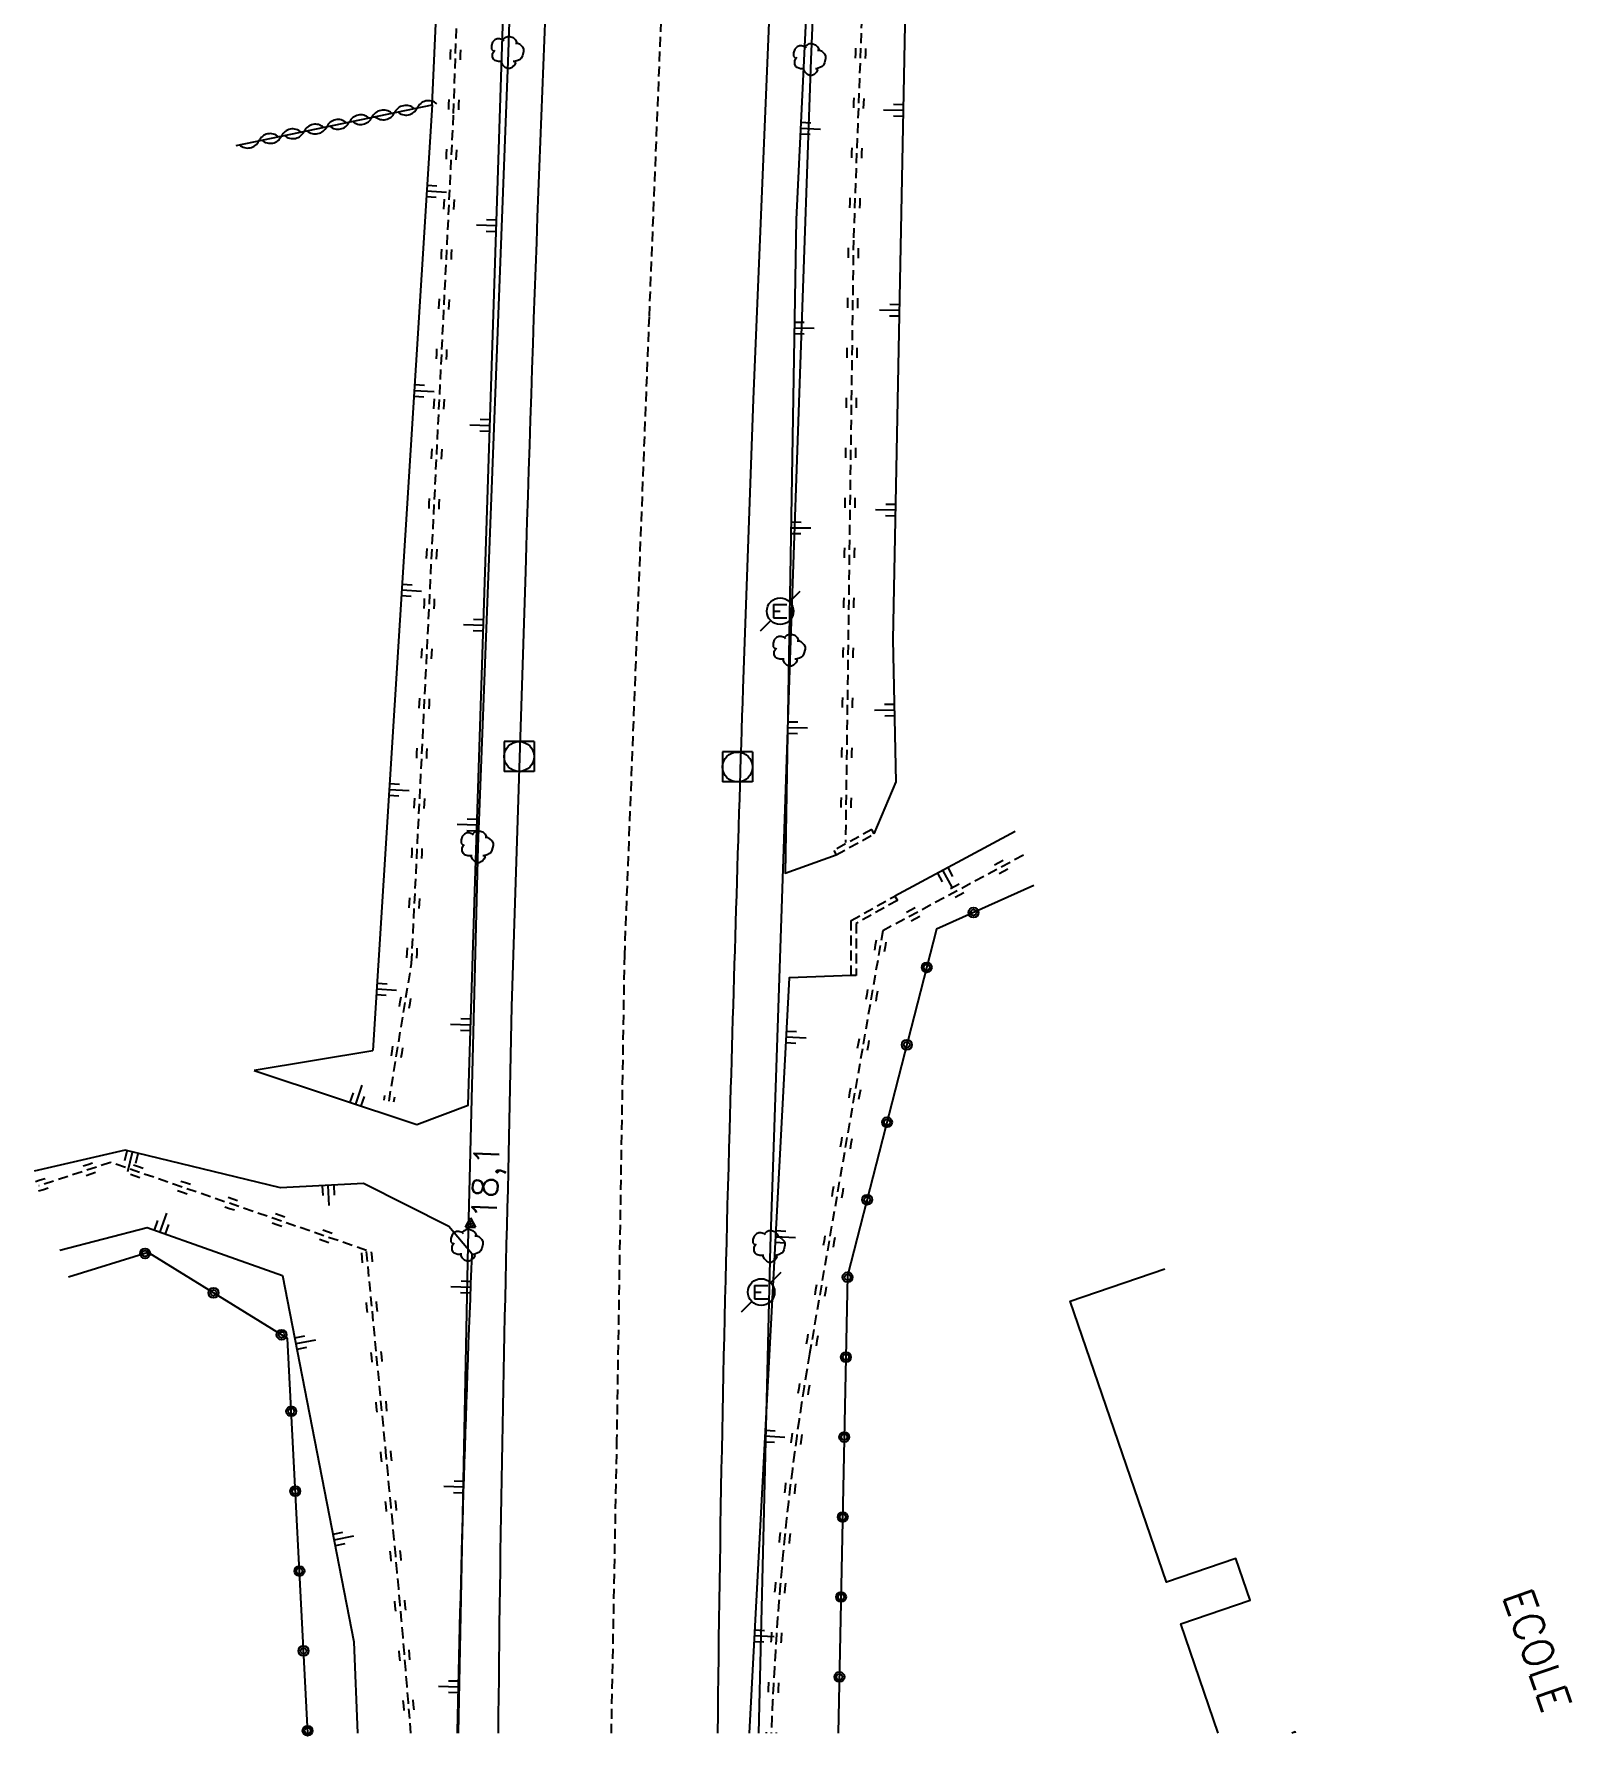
# Model space of a CAD drawing. Header units: millimetres. Extents: x 111000 to 112001, y 155000 to 156000.
# Drawn here: x 111459.9 to 111536.7, y 154999.9 to 155085 of the extents above; entities that cross this region are included whole.
import ezdxf
from ezdxf.enums import TextEntityAlignment as Align

# ---------------------------------------------------------------- set-up
doc = ezdxf.new("R2010")
doc.units = ezdxf.units.MM
doc.linetypes.add('DASHED', pattern=[0.75, 0.5, -0.25])
doc.layers.get('0').update_dxf_attribs({"linetype": 'CONTINUOUS'})
for name, color, linetype in [('W0001', 6, 'DASHED'), ('W0008', 7, 'CONTINUOUS'), ('W0100', 7, 'CONTINUOUS'), ('W0112', 1, 'DASHED'), ('W0211', 2, 'CONTINUOUS'), ('W0220', 5, 'DASHED'), ('W0300', 7, 'CONTINUOUS'), ('W0302', 3, 'CONTINUOUS'), ('W0310', 3, 'CONTINUOUS'), ('W0322', 7, 'CONTINUOUS'), ('W0420', 7, 'CONTINUOUS'), ('W0471', 7, 'CONTINUOUS'), ('W0851', 7, 'CONTINUOUS'), ('W0984', 7, 'CONTINUOUS'), ('W0991', 7, 'CONTINUOUS')]:
    doc.layers.add(name, color=color, linetype=linetype)
doc.styles.get("Standard").update_dxf_attribs({"font": 'romans.shx', "width": 0.85})

# ---------------------------------------------------------------- blocks, each defined once
blk = doc.blocks.new('t322o')
at = {"color": 0, "linetype": 'Continuous'}
for radius in [0.25, 0.15]:
    blk.add_circle((0, 0), radius, dxfattribs=at)
blk = doc.blocks.new('t211o')
at = {"color": 0, "linetype": 'Continuous'}
for p, q in [((0, 1), (0, 0)), ((-0.289, 0.5), (-0.289, 0)), ((0.289, 0.5), (0.289, 0))]:
    blk.add_line(p, q, dxfattribs=at)
blk = doc.blocks.new('T300')
for p, q in [((-0.8, 0.514), (-0.857, 0.343)), ((-0.857, 0.343), (-0.857, 0.171)), ((-0.857, 0.171), (-0.743, 0.057)), ((-0.686, 0.629), (-0.8, 0.514)), ((-0.8, -0.057), (-0.743, 0.057)), ((-0.743, 0.057), (-0.686, 0.114)), ((-0.571, 0.686), (-0.686, 0.629)), ((-0.457, 0.686), (-0.571, 0.686)), ((-0.286, 0.629), (-0.457, 0.686)), ((-0.286, 0.629), (-0.171, 0.743)), ((-0.229, 0.571), (-0.286, 0.629)), ((-0.171, 0.743), (-0.057, 0.8)), ((-0.057, 0.8), (0.057, 0.8)), ((0.057, 0.8), (0.229, 0.743)), ((0.229, 0.743), (0.343, 0.629)), ((0.343, 0.629), (0.4, 0.514)), ((0.457, 0.457), (0.343, 0.457)), ((0.4, 0.514), (0.4, 0.457)), ((0.571, 0.4), (0.457, 0.457)), ((0.571, 0.4), (0.686, 0.286)), ((0.686, 0.286), (0.743, 0.171)), ((0.743, 0.057), (0.686, -0.171)), ((0.743, 0.171), (0.743, 0.057)), ((-0.8, -0.171), (-0.8, -0.057)), ((-0.8, -0.229), (-0.8, -0.171)), ((-0.743, -0.343), (-0.8, -0.229)), ((-0.686, -0.4), (-0.743, -0.343)), ((-0.514, -0.457), (-0.686, -0.4)), ((-0.4, -0.457), (-0.514, -0.457)), ((-0.4, -0.457), (-0.343, -0.457)), ((-0.343, -0.457), (-0.343, -0.4)), ((-0.343, -0.514), (-0.343, -0.457)), ((-0.286, -0.629), (-0.343, -0.514)), ((-0.171, -0.743), (-0.286, -0.629)), ((-0.057, -0.8), (-0.171, -0.743)), ((0.057, -0.8), (-0.057, -0.8)), ((0.171, -0.743), (0.057, -0.8)), ((0.229, -0.686), (0.171, -0.743)), ((0.286, -0.457), (0.229, -0.457)), ((0.286, -0.629), (0.229, -0.686)), ((0.457, -0.4), (0.286, -0.457)), ((0.343, -0.514), (0.286, -0.629)), ((0.343, -0.514), (0.343, -0.457)), ((0.571, -0.343), (0.457, -0.4)), ((0.629, -0.286), (0.571, -0.343)), ((0.686, -0.171), (0.629, -0.286))]:
    blk.add_line(p, q)
blk = doc.blocks.new('T420')
for p, q in [((0.75, 0.75), (-0.75, 0.75)), ((-0.75, 0.75), (-0.75, -0.75)), ((0.75, 0.75), (0.75, -0.75)), ((0.75, -0.75), (-0.75, -0.75))]:
    blk.add_line(p, q)
blk.add_ellipse((0, 0), major_axis=(-0.53, 0.53), ratio=1, start_param=3.926991, end_param=10.210176)
blk = doc.blocks.new('T851')
for p, q in [((-0.25, -0.15), (0, 0.317)), ((0, 0.317), (0.25, -0.15)), ((-0.25, -0.15), (0.25, -0.15))]:
    blk.add_line(p, q)
for major_axis in [(-0.106, 0.106), (-0.0354, 0.0354), (-0.0236, 0.0236)]:
    blk.add_ellipse((0, 0), major_axis=major_axis, ratio=1, start_param=3.926991, end_param=10.210176)
blk = doc.blocks.new('T471')
for p, q in [((0.500001, 0.500001), (1.000002, 1.000002)), ((-0.333334, 0.333334), (-0.333334, -0.333334)), ((-0.333334, 0.333334), (0.333334, 0.333334)), ((-0.333334, 0), (0, 0)), ((-0.500001, -0.500001), (-1.000002, -1.000002)), ((-0.333334, -0.333334), (0.333334, -0.333334))]:
    blk.add_line(p, q)
blk.add_ellipse((0, 0), major_axis=(0.471405, 0.471405), ratio=1, start_param=5.497787144, end_param=11.780972451)
blk = doc.blocks.new('t310o')
at = {"color": 0, "linetype": 'Continuous'}
for centre, start, end in [((-0.5, 0.375), 216.8699, 323.1304), ((0.5, -0.375), 36.8699, 143.1303)]:
    blk.add_arc(centre, 0.625, start, end, dxfattribs=at)

msp = doc.modelspace()

# ---------------------------------------------------------------- linework, layer by layer
at = {"layer": 'W0001'}
msp.add_lwpolyline([(111493.921, 155143.552), (111492.535, 155118.442), (111491.764, 155099.855), (111490.606, 155070.856), (111489.372, 155038.927), (111488.986, 155014.71), (111488.71, 155000)], dxfattribs=at)
at = {"layer": 'W0008', "flags": 128}
for points in [[(111483.076, 155000, -0.004381), (111483.602, 155028.99), (111483.748, 155036.346), (111484.439, 155058.103, -0.0035), (111485.961, 155098.618, -0.0023), (111487.456, 155127.783, -0.003613), (111488.374, 155143.552)], [(111499.468, 155143.552, 0.008173), (111497.737, 155112.843), (111495.822, 155066.716), (111495.299, 155052.252, 0.001), (111494.629, 155030.196, 0.004878), (111494.034, 155000, 0.0056)]]:
    msp.add_lwpolyline(points, format="xyb", dxfattribs=at)
at = {"layer": 'W0100'}
for points in [[(111519.064, 155000), (111517.195, 155005.464), (111520.667, 155006.652), (111519.955, 155008.733), (111516.483, 155007.546), (111511.675, 155021.6), (111516.406, 155023.218)], [(111522.943, 155000), (111522.923, 155000.057), (111522.757, 155000)]]:
    msp.add_lwpolyline(points, dxfattribs=at)
at = {"layer": 'W0112'}
for points in [[(111499.964, 155043.933), (111501.873, 155044.985), (111501.753, 155045.204), (111499.844, 155044.152)], [(111503.025, 155041.654), (111500.96, 155040.5), (111500.97, 155037.904), (111500.72, 155037.903), (111500.71, 155040.646), (111502.903, 155041.872)]]:
    msp.add_lwpolyline(points, close=True, dxfattribs=at)
at = {"layer": 'W0211'}
for points in [[(111470.855, 155033.154), (111478.99, 155030.443), (111481.554, 155031.419), (111481.897, 155042.098), (111483.344, 155086.969), (111484.545, 155111.903), (111486.478, 155143.552)], [(111501.237, 155143.552), (111497.958, 155075.725), (111497.419, 155043.026), (111499.964, 155043.933)], [(111501.873, 155044.985), (111502.963, 155047.588), (111502.813, 155054.711), (111504.557, 155143.552)], [(111479.755, 155081.459), (111476.795, 155034.149)], [(111508.921, 155045.1), (111502.903, 155041.872)], [(111461.143, 155024.152), (111465.502, 155025.294), (111472.272, 155022.896), (111475.838, 155004.558), (111476.034, 155000)]]:
    msp.add_lwpolyline(points, dxfattribs=at)
for points in [[(111500.72, 155037.903), (111497.617, 155037.777), (111495.608, 155000, 0.0201)], [(111481.028, 155000, -0.000018), (111481.029, 155000.087, -0.0049), (111481.759, 155023.963), (111480.597, 155025.34), (111476.326, 155027.486), (111472.18, 155027.281), (111464.411, 155029.155), (111459.851, 155028.103)]]:
    msp.add_lwpolyline(points, format="xyb", dxfattribs=at)
at = {"layer": 'W0211', "flags": 128}
msp.add_lwpolyline([(111470.854, 155033.155), (111476.795, 155034.149)], dxfattribs=at)
at = {"layer": 'W0220'}
for p, q in [((111502.953, 155131.506), (111500.827, 155074.69)), ((111480.833, 155081.022), (111482.022, 155116.7)), ((111480.673, 155083.728), (111480.681, 155083.978)), ((111480.681, 155083.978), (111480.689, 155084.228)), ((111481.173, 155083.711), (111481.181, 155083.961)), ((111481.181, 155083.961), (111481.189, 155084.211)), ((111500.927, 155084.048), (111500.917, 155083.798)), ((111500.936, 155084.298), (111500.927, 155084.048)), ((111501.426, 155084.03), (111501.417, 155083.78)), ((111501.436, 155084.279), (111501.426, 155084.03)), ((111478.731, 155038.498), (111480.833, 155081.022)), ((111480.59, 155081.229), (111480.598, 155081.479)), ((111480.598, 155081.479), (111480.606, 155081.729)), ((111481.089, 155081.213), (111481.098, 155081.462)), ((111481.098, 155081.462), (111481.106, 155081.712)), ((111500.833, 155081.55), (111500.824, 155081.3)), ((111500.843, 155081.8), (111500.833, 155081.55)), ((111501.333, 155081.531), (111501.323, 155081.282)), ((111501.342, 155081.781), (111501.333, 155081.531)), ((111500.749, 155079.302), (111500.74, 155079.052)), ((111501.249, 155079.283), (111501.239, 155079.033)), ((111480.47, 155078.736), (111480.482, 155078.986)), ((111480.482, 155078.986), (111480.494, 155079.236)), ((111480.969, 155078.712), (111480.981, 155078.961)), ((111480.981, 155078.961), (111480.993, 155079.211)), ((111500.74, 155079.052), (111500.73, 155078.802)), ((111501.239, 155079.033), (111501.23, 155078.783)), ((111480.358, 155076.489), (111480.371, 155076.739)), ((111500.656, 155076.803), (111500.646, 155076.554)), ((111501.155, 155076.785), (111501.146, 155076.535)), ((111480.346, 155076.239), (111480.358, 155076.489)), ((111480.845, 155076.215), (111480.858, 155076.464)), ((111480.858, 155076.464), (111480.87, 155076.714)), ((111500.646, 155076.554), (111500.637, 155076.304)), ((111501.146, 155076.535), (111501.136, 155076.285)), ((111480.235, 155073.992), (111480.247, 155074.242)), ((111480.734, 155073.967), (111480.747, 155074.217)), ((111500.827, 155074.69), (111500.431, 155044.545)), ((111500.572, 155074.299), (111500.568, 155074.049)), ((111501.071, 155074.292), (111501.068, 155074.042)), ((111480.223, 155073.742), (111480.235, 155073.992)), ((111480.722, 155073.718), (111480.734, 155073.967)), ((111500.568, 155074.049), (111500.565, 155073.799)), ((111501.068, 155074.042), (111501.065, 155073.792)), ((111480.112, 155071.495), (111480.124, 155071.745)), ((111480.611, 155071.47), (111480.623, 155071.72)), ((111500.539, 155071.799), (111500.535, 155071.549)), ((111501.039, 155071.792), (111501.035, 155071.543)), ((111480.099, 155071.245), (111480.112, 155071.495)), ((111480.599, 155071.221), (111480.611, 155071.47)), ((111500.535, 155071.549), (111500.532, 155071.299)), ((111501.035, 155071.543), (111501.032, 155071.293)), ((111479.988, 155068.998), (111480, 155069.248)), ((111480.488, 155068.973), (111480.5, 155069.223)), ((111500.506, 155069.299), (111500.503, 155069.049)), ((111501.006, 155069.293), (111501.003, 155069.043)), ((111479.976, 155068.748), (111479.988, 155068.998)), ((111480.475, 155068.724), (111480.488, 155068.973)), ((111500.503, 155069.049), (111500.499, 155068.799)), ((111501.003, 155069.043), (111500.999, 155068.793)), ((111479.852, 155066.252), (111479.865, 155066.501)), ((111479.865, 155066.501), (111479.877, 155066.751)), ((111480.364, 155066.476), (111480.376, 155066.726)), ((111500.47, 155066.549), (111500.466, 155066.299)), ((111500.473, 155066.799), (111500.47, 155066.549)), ((111500.97, 155066.543), (111500.966, 155066.293)), ((111500.973, 155066.793), (111500.97, 155066.543)), ((111480.352, 155066.227), (111480.364, 155066.476)), ((111479.729, 155063.755), (111479.741, 155064.004)), ((111479.741, 155064.004), (111479.754, 155064.254)), ((111480.228, 155063.73), (111480.241, 155063.98)), ((111480.241, 155063.98), (111480.253, 155064.229)), ((111500.437, 155064.05), (111500.434, 155063.8)), ((111500.44, 155064.3), (111500.437, 155064.05)), ((111500.937, 155064.043), (111500.934, 155063.793)), ((111500.94, 155064.293), (111500.937, 155064.043)), ((111479.606, 155061.258), (111479.618, 155061.507)), ((111479.618, 155061.507), (111479.63, 155061.757)), ((111480.105, 155061.233), (111480.117, 155061.483)), ((111480.117, 155061.483), (111480.13, 155061.732)), ((111500.404, 155061.55), (111500.401, 155061.3)), ((111500.407, 155061.8), (111500.404, 155061.55)), ((111500.904, 155061.543), (111500.901, 155061.293)), ((111500.907, 155061.793), (111500.904, 155061.543)), ((111479.482, 155058.761), (111479.495, 155059.01)), ((111479.495, 155059.01), (111479.507, 155059.26)), ((111479.982, 155058.736), (111479.994, 155058.986)), ((111479.994, 155058.986), (111480.006, 155059.235)), ((111500.371, 155059.05), (111500.368, 155058.8)), ((111500.375, 155059.3), (111500.371, 155059.05)), ((111500.871, 155059.043), (111500.868, 155058.794)), ((111500.875, 155059.293), (111500.871, 155059.043)), ((111479.359, 155056.264), (111479.371, 155056.513)), ((111479.371, 155056.513), (111479.383, 155056.763)), ((111479.858, 155056.239), (111479.871, 155056.489)), ((111479.871, 155056.489), (111479.883, 155056.738)), ((111500.338, 155056.55), (111500.335, 155056.3)), ((111500.342, 155056.8), (111500.338, 155056.55)), ((111500.838, 155056.544), (111500.835, 155056.294)), ((111500.842, 155056.794), (111500.838, 155056.544)), ((111479.235, 155053.767), (111479.248, 155054.016)), ((111479.248, 155054.016), (111479.26, 155054.266)), ((111479.735, 155053.742), (111479.747, 155053.992)), ((111479.747, 155053.992), (111479.76, 155054.242)), ((111500.306, 155054.051), (111500.302, 155053.801)), ((111500.309, 155054.301), (111500.306, 155054.051)), ((111500.806, 155054.044), (111500.802, 155053.794)), ((111500.809, 155054.294), (111500.806, 155054.044)), ((111479.112, 155051.27), (111479.124, 155051.519)), ((111479.124, 155051.519), (111479.137, 155051.769)), ((111479.611, 155051.245), (111479.624, 155051.495)), ((111479.624, 155051.495), (111479.636, 155051.745)), ((111500.273, 155051.551), (111500.269, 155051.301)), ((111500.276, 155051.801), (111500.273, 155051.551)), ((111500.773, 155051.544), (111500.769, 155051.294)), ((111500.776, 155051.794), (111500.773, 155051.544)), ((111478.989, 155048.773), (111479.001, 155049.022)), ((111479.001, 155049.022), (111479.013, 155049.272)), ((111479.488, 155048.748), (111479.5, 155048.998)), ((111479.5, 155048.998), (111479.513, 155049.248)), ((111500.24, 155049.051), (111500.237, 155048.801)), ((111500.243, 155049.301), (111500.24, 155049.051)), ((111500.74, 155049.044), (111500.737, 155048.794)), ((111500.743, 155049.294), (111500.74, 155049.044)), ((111478.865, 155046.276), (111478.878, 155046.526)), ((111478.878, 155046.526), (111478.89, 155046.775)), ((111479.365, 155046.251), (111479.377, 155046.501)), ((111479.377, 155046.501), (111479.389, 155046.751)), ((111500.207, 155046.551), (111500.204, 155046.301)), ((111500.21, 155046.801), (111500.207, 155046.551)), ((111500.707, 155046.545), (111500.704, 155046.295)), ((111500.71, 155046.795), (111500.707, 155046.545)), ((111478.742, 155043.779), (111478.754, 155044.029)), ((111478.754, 155044.029), (111478.766, 155044.278)), ((111479.241, 155043.754), (111479.254, 155044.004)), ((111479.254, 155044.004), (111479.266, 155044.254)), ((111509.326, 155043.916), (111502.298, 155040.136)), ((111508.101, 155043.541), (111507.88, 155043.422)), ((111508.321, 155043.659), (111508.101, 155043.541)), ((111508.337, 155043.101), (111508.117, 155042.982)), ((111508.558, 155043.219), (111508.337, 155043.101)), ((111505.899, 155042.357), (111505.679, 155042.238)), ((111506.119, 155042.475), (111505.899, 155042.357)), ((111506.136, 155041.916), (111505.916, 155041.798)), ((111506.356, 155042.035), (111506.136, 155041.916)), ((111478.618, 155041.282), (111478.631, 155041.532)), ((111478.631, 155041.532), (111478.643, 155041.781)), ((111479.118, 155041.257), (111479.13, 155041.507)), ((111479.13, 155041.507), (111479.142, 155041.757)), ((111503.697, 155041.172), (111503.477, 155041.054)), ((111503.917, 155041.291), (111503.697, 155041.172)), ((111502.298, 155040.136), (111498.632, 155018.964)), ((111503.934, 155040.732), (111503.714, 155040.614)), ((111504.154, 155040.85), (111503.934, 155040.732)), ((111478.507, 155039.035), (111478.52, 155039.284)), ((111479.007, 155039.01), (111479.019, 155039.26)), ((111501.919, 155039.413), (111501.876, 155039.167)), ((111501.961, 155039.66), (111501.919, 155039.413)), ((111502.412, 155039.328), (111502.369, 155039.082)), ((111502.454, 155039.574), (111502.412, 155039.328)), ((111477.603, 155031.615), (111478.731, 155038.498)), ((111478.495, 155038.785), (111478.507, 155039.035)), ((111478.994, 155038.76), (111479.007, 155039.01)), ((111478.165, 155036.589), (111478.205, 155036.836)), ((111478.659, 155036.509), (111478.699, 155036.755)), ((111501.492, 155036.95), (111501.45, 155036.704)), ((111501.535, 155037.196), (111501.492, 155036.95)), ((111501.985, 155036.865), (111501.942, 155036.618)), ((111502.028, 155037.111), (111501.985, 155036.865)), ((111478.125, 155036.343), (111478.165, 155036.589)), ((111478.618, 155036.262), (111478.659, 155036.509)), ((111477.761, 155034.122), (111477.801, 155034.369)), ((111478.254, 155034.041), (111478.295, 155034.288)), ((111501.066, 155034.487), (111501.023, 155034.24)), ((111501.109, 155034.733), (111501.066, 155034.487)), ((111501.558, 155034.401), (111501.516, 155034.155)), ((111501.601, 155034.648), (111501.558, 155034.401)), ((111477.72, 155033.876), (111477.761, 155034.122)), ((111478.214, 155033.795), (111478.254, 155034.041)), ((111477.357, 155031.655), (111477.397, 155031.902)), ((111477.85, 155031.574), (111477.89, 155031.821)), ((111500.639, 155032.023), (111500.597, 155031.777)), ((111500.682, 155032.27), (111500.639, 155032.023)), ((111501.132, 155031.938), (111501.089, 155031.692)), ((111501.175, 155032.184), (111501.132, 155031.938)), ((111500.213, 155029.56), (111500.17, 155029.314)), ((111500.255, 155029.806), (111500.213, 155029.56)), ((111500.705, 155029.475), (111500.663, 155029.228)), ((111500.748, 155029.721), (111500.705, 155029.475)), ((111463.68, 155028.544), (111460.091, 155027.371)), ((111462.539, 155028.434), (111462.302, 155028.356)), ((111462.777, 155028.511), (111462.539, 155028.434)), ((111476.476, 155024.147), (111463.68, 155028.544)), ((111465.068, 155028.331), (111464.831, 155028.412)), ((111465.304, 155028.25), (111465.068, 155028.331)), ((111460.163, 155027.657), (111459.925, 155027.58)), ((111460.401, 155027.735), (111460.163, 155027.657)), ((111462.695, 155027.959), (111462.457, 155027.881)), ((111462.932, 155028.036), (111462.695, 155027.959)), ((111464.905, 155027.858), (111464.669, 155027.94)), ((111465.142, 155027.777), (111464.905, 155027.858)), ((111467.432, 155027.519), (111467.196, 155027.6)), ((111467.669, 155027.438), (111467.432, 155027.519)), ((111499.829, 155027.343), (111499.786, 155027.097)), ((111460.318, 155027.182), (111460.081, 155027.104)), ((111460.556, 155027.26), (111460.318, 155027.182)), ((111467.27, 155027.046), (111467.033, 155027.127)), ((111467.506, 155026.965), (111467.27, 155027.046)), ((111469.796, 155026.706), (111469.56, 155026.788)), ((111470.033, 155026.625), (111469.796, 155026.706)), ((111499.786, 155027.097), (111499.744, 155026.85)), ((111500.279, 155027.011), (111500.236, 155026.765)), ((111500.322, 155027.258), (111500.279, 155027.011)), ((111469.634, 155026.234), (111469.398, 155026.315)), ((111469.87, 155026.152), (111469.634, 155026.234)), ((111472.161, 155025.894), (111471.924, 155025.975)), ((111472.397, 155025.813), (111472.161, 155025.894)), ((111471.998, 155025.421), (111471.762, 155025.502)), ((111472.235, 155025.34), (111471.998, 155025.421)), ((111474.525, 155025.082), (111474.289, 155025.163)), ((111474.762, 155025), (111474.525, 155025.082)), ((111499.402, 155024.88), (111499.36, 155024.633)), ((111499.895, 155024.794), (111499.852, 155024.548)), ((111474.363, 155024.609), (111474.126, 155024.69)), ((111474.599, 155024.527), (111474.363, 155024.609)), ((111476.261, 155023.773), (111476.237, 155024.022)), ((111477.321, 155015.378), (111476.476, 155024.147)), ((111476.759, 155023.821), (111476.735, 155024.07)), ((111499.36, 155024.633), (111499.317, 155024.387)), ((111499.852, 155024.548), (111499.81, 155024.302)), ((111476.285, 155023.525), (111476.261, 155023.773)), ((111476.783, 155023.573), (111476.759, 155023.821)), ((111498.976, 155022.416), (111498.933, 155022.17)), ((111499.469, 155022.331), (111499.426, 155022.085)), ((111476.501, 155021.285), (111476.477, 155021.534)), ((111476.998, 155021.333), (111476.974, 155021.582)), ((111498.933, 155022.17), (111498.891, 155021.924)), ((111499.426, 155022.085), (111499.383, 155021.838)), ((111476.525, 155021.036), (111476.501, 155021.285)), ((111477.022, 155021.084), (111476.998, 155021.333)), ((111498.507, 155019.707), (111498.464, 155019.46)), ((111498.549, 155019.953), (111498.507, 155019.707)), ((111499.042, 155019.867), (111499, 155019.621)), ((111476.74, 155018.796), (111476.716, 155019.045)), ((111477.238, 155018.844), (111477.214, 155019.093)), ((111477.262, 155018.596), (111477.238, 155018.844)), ((111498.632, 155018.964), (111498.493, 155018.143)), ((111499, 155019.621), (111498.957, 155019.375)), ((111476.764, 155018.548), (111476.74, 155018.796)), ((111498.493, 155018.143), (111498.359, 155017.321)), ((111498.093, 155017.237), (111498.054, 155016.99)), ((111498.132, 155017.485), (111498.093, 155017.237)), ((111498.359, 155017.321), (111498.231, 155016.499)), ((111498.587, 155017.159), (111498.548, 155016.913)), ((111498.626, 155017.406), (111498.587, 155017.159)), ((111476.98, 155016.308), (111476.956, 155016.557)), ((111477.004, 155016.059), (111476.98, 155016.308)), ((111477.478, 155016.356), (111477.454, 155016.605)), ((111477.502, 155016.107), (111477.478, 155016.356)), ((111498.231, 155016.499), (111498.109, 155015.676)), ((111498.109, 155015.676), (111497.992, 155014.853)), ((111477.468, 155013.843), (111477.321, 155015.378)), ((111497.727, 155014.759), (111497.693, 155014.511)), ((111497.761, 155015.007), (111497.727, 155014.759)), ((111497.992, 155014.853), (111497.88, 155014.028)), ((111498.222, 155014.691), (111498.188, 155014.444)), ((111498.256, 155014.938), (111498.222, 155014.691)), ((111477.219, 155013.82), (111477.196, 155014.068)), ((111477.243, 155013.571), (111477.219, 155013.82)), ((111477.477, 155013.75), (111477.468, 155013.843)), ((111477.478, 155013.738), (111477.476, 155013.762)), ((111477.555, 155012.936), (111477.477, 155013.75)), ((111477.717, 155013.867), (111477.693, 155014.116)), ((111477.741, 155013.618), (111477.717, 155013.867)), ((111497.88, 155014.028), (111497.774, 155013.204)), ((111477.633, 155012.122), (111477.555, 155012.936)), ((111497.774, 155013.204), (111497.673, 155012.379)), ((111477.71, 155011.308), (111477.633, 155012.122)), ((111497.409, 155012.275), (111497.379, 155012.026)), ((111497.438, 155012.524), (111497.409, 155012.275)), ((111497.673, 155012.379), (111497.577, 155011.553)), ((111497.905, 155012.216), (111497.876, 155011.968)), ((111497.935, 155012.464), (111497.905, 155012.216)), ((111477.457, 155011.331), (111477.433, 155011.58)), ((111477.48, 155011.082), (111477.457, 155011.331)), ((111477.787, 155010.494), (111477.71, 155011.308)), ((111477.954, 155011.378), (111477.931, 155011.627)), ((111477.978, 155011.129), (111477.954, 155011.378)), ((111497.577, 155011.553), (111497.485, 155010.726)), ((111477.863, 155009.679), (111477.787, 155010.494)), ((111497.485, 155010.726), (111497.399, 155009.9)), ((111477.938, 155008.865), (111477.863, 155009.679)), ((111497.136, 155009.785), (111497.112, 155009.536)), ((111497.162, 155010.035), (111497.136, 155009.785)), ((111497.399, 155009.9), (111497.318, 155009.072)), ((111497.634, 155009.735), (111497.609, 155009.487)), ((111497.659, 155009.984), (111497.634, 155009.735)), ((111477.689, 155008.843), (111477.666, 155009.092)), ((111477.712, 155008.594), (111477.689, 155008.843)), ((111478.013, 155008.051), (111477.938, 155008.865)), ((111478.187, 155008.889), (111478.164, 155009.138)), ((111478.21, 155008.639), (111478.187, 155008.889)), ((111497.318, 155009.072), (111497.241, 155008.244)), ((111478.087, 155007.237), (111478.013, 155008.051)), ((111497.241, 155008.244), (111497.169, 155007.416)), ((111478.16, 155006.422), (111478.087, 155007.237)), ((111496.908, 155007.291), (111496.887, 155007.042)), ((111496.929, 155007.541), (111496.908, 155007.291)), ((111497.169, 155007.416), (111497.101, 155006.587)), ((111497.406, 155007.25), (111497.385, 155007.001)), ((111497.427, 155007.499), (111497.406, 155007.25)), ((111477.915, 155006.354), (111477.893, 155006.603)), ((111477.938, 155006.105), (111477.915, 155006.354)), ((111478.232, 155005.608), (111478.16, 155006.422)), ((111478.413, 155006.398), (111478.391, 155006.647)), ((111478.436, 155006.149), (111478.413, 155006.398)), ((111497.101, 155006.587), (111497.038, 155005.758)), ((111478.303, 155004.793), (111478.232, 155005.608)), ((111497.038, 155005.758), (111496.98, 155004.928)), ((111478.373, 155003.979), (111478.303, 155004.793)), ((111496.712, 155004.67), (111496.703, 155004.545)), ((111496.72, 155004.795), (111496.712, 155004.67)), ((111496.722, 155004.82), (111496.72, 155004.795)), ((111496.73, 155004.945), (111496.722, 155004.82)), ((111496.737, 155005.044), (111496.73, 155004.945)), ((111496.98, 155004.928), (111496.925, 155004.098)), ((111497.21, 155004.637), (111497.202, 155004.512)), ((111497.219, 155004.761), (111497.21, 155004.637)), ((111497.22, 155004.787), (111497.219, 155004.761)), ((111497.229, 155004.911), (111497.22, 155004.787)), ((111497.236, 155005.01), (111497.229, 155004.911)), ((111478.132, 155003.864), (111478.111, 155004.113)), ((111478.153, 155003.615), (111478.132, 155003.864)), ((111478.442, 155003.164), (111478.373, 155003.979)), ((111478.63, 155003.906), (111478.609, 155004.156)), ((111478.651, 155003.657), (111478.63, 155003.906)), ((111496.925, 155004.098), (111496.875, 155003.268)), ((111478.509, 155002.349), (111478.442, 155003.164)), ((111496.875, 155003.268), (111496.828, 155002.437)), ((111478.576, 155001.535), (111478.509, 155002.349)), ((111496.564, 155002.17), (111496.558, 155002.045)), ((111496.571, 155002.295), (111496.564, 155002.17)), ((111496.577, 155002.42), (111496.571, 155002.295)), ((111496.584, 155002.545), (111496.577, 155002.42)), ((111496.828, 155002.437), (111496.786, 155001.605)), ((111497.063, 155002.145), (111497.057, 155002.02)), ((111497.07, 155002.269), (111497.063, 155002.145)), ((111497.076, 155002.394), (111497.07, 155002.269)), ((111497.083, 155002.519), (111497.076, 155002.394)), ((111478.338, 155001.374), (111478.318, 155001.623)), ((111478.357, 155001.125), (111478.338, 155001.374)), ((111478.64, 155000.72), (111478.576, 155001.535)), ((111478.836, 155001.414), (111478.816, 155001.663)), ((111478.856, 155001.164), (111478.836, 155001.414)), ((111496.786, 155001.605), (111496.748, 155000.774)), ((111478.696, 155000), (111478.64, 155000.72)), ((111496.748, 155000.774), (111496.716, 155000)), ((111496.467, 155000.045), (111496.466, 155000)), ((111496.967, 155000.025), (111496.966, 155000))]:
    msp.add_line(p, q, dxfattribs=at)
at = {"layer": 'W0302', "flags": 128}
for points in [[(111481.554, 155024.406), (111482.063, 155044.343), (111483.586, 155084.075), (111484.244, 155104.564), (111486.612, 155145.022)], [(111501.853, 155144.378), (111500.388, 155124.111), (111498.695, 155083.722), (111497.667, 155054.175), (111496.663, 155024.347), (111496.085, 155000)], [(111481.071, 155000), (111481.554, 155024.406)]]:
    msp.add_lwpolyline(points, dxfattribs=at)
at = {"layer": 'W0310'}
msp.add_line((111469.965, 155079.421), (111479.755, 155081.459), dxfattribs=at)
at = {"layer": 'W0322'}
msp.add_lwpolyline([(111479.755, 155081.459), (111481.338, 155116.555), (111483.492, 155143.552)], dxfattribs=at)
at = {"layer": 'W0322', "flags": 128}
for points in [[(111509.845, 155042.4), (111504.985, 155040.218), (111500.538, 155022.875), (111500.07, 155000)], [(111473.539, 155000), (111472.526, 155019.743), (111465.551, 155024.04), (111461.58, 155022.812)]]:
    msp.add_lwpolyline(points, dxfattribs=at)

# ---------------------------------------------------------------- block references
at = {"layer": 'W0211'}
for p, rotation in [((111503.333, 155081.184), 88.87552055852872), ((111498.178, 155080.28), 267.2322623642022), ((111479.485, 155077.137), 266.4195883338063), ((111482.971, 155075.417), 88.15297813958648), ((111503.137, 155071.186), 88.87552055852872), ((111497.868, 155070.286), 269.0564956484484), ((111478.86, 155067.157), 266.4195883338063), ((111482.649, 155065.422), 88.15297813958648), ((111502.94, 155061.188), 88.87552055852872), ((111497.704, 155060.287), 269.0564956484484), ((111478.236, 155057.176), 266.4195883338063), ((111482.327, 155055.427), 88.15297813958648), ((111502.887, 155051.19), 91.20464401582943), ((111497.539, 155050.289), 269.0564956484484), ((111477.611, 155047.196), 266.4195883338063), ((111482.004, 155045.432), 88.15297813958648), ((111505.306, 155043.161), 208.2012328343946), ((111476.987, 155037.215), 266.4195883338063), ((111481.683, 155035.438), 88.16030843992534), ((111497.459, 155034.817), 266.9571759420477), ((111475.92, 155031.466), 341.568009447472), ((111464.782, 155029.066), 166.4409089151633), ((111474.566, 155027.399), 182.8306986925335), ((111466.134, 155025.07), 340.4910183336182), ((111496.928, 155024.831), 266.9571759420477), ((111481.693, 155022.308), 87.76518517344913), ((111472.938, 155019.471), 281.0041434292156), ((111496.398, 155014.845), 266.9571759420477), ((111481.344, 155012.314), 88.23528804780427), ((111474.847, 155009.655), 281.0041434292156), ((111495.867, 155004.859), 266.9571759420477), ((111481.077, 155002.317), 88.70539092215944)]:
    msp.add_blockref('t211o', p, dxfattribs=dict(at, rotation=rotation))
at = {"layer": 'W0300'}
for p in [(111483.586, 155084.075), (111498.695, 155083.722), (111497.667, 155054.175), (111482.063, 155044.343), (111481.554, 155024.406), (111496.663, 155024.347)]:
    msp.add_blockref('T300', p, dxfattribs=at)
at = {"layer": 'W0310', "rotation": 11.76238397647935}
for p in [(111475.619, 155080.598), (111476.75, 155080.834), (111477.881, 155081.069), (111479.011, 155081.305), (111472.227, 155079.892), (111473.358, 155080.127), (111474.488, 155080.363), (111471.096, 155079.656)]:
    msp.add_blockref('t310o', p, dxfattribs=at)
at = {"layer": 'W0322'}
for p, rotation in [((111506.833, 155041.048), 204.1719041811739), ((111504.494, 155038.306), 255.6197737901591), ((111503.501, 155034.431), 255.6197737901591), ((111502.508, 155030.557), 255.6197737901591), ((111501.514, 155026.682), 255.6197737901591), ((111465.402, 155023.994), 92.93760568202896), ((111468.824, 155022.024), 92.93760568202896), ((111500.537, 155022.805), 268.8268001450336), ((111472.229, 155019.926), 92.93760568202896), ((111500.455, 155018.806), 268.8268001450336), ((111472.713, 155016.096), 92.93760568202896), ((111500.373, 155014.807), 268.8268001450336), ((111472.918, 155012.101), 92.93760568202896), ((111500.291, 155010.808), 268.8268001450336), ((111473.123, 155008.106), 92.93760568202896), ((111500.209, 155006.809), 268.8268001450336), ((111473.328, 155004.112), 92.93760568202896), ((111500.127, 155002.809), 268.8268001450336), ((111473.533, 155000.117), 92.93760568202896)]:
    msp.add_blockref('t322o', p, dxfattribs=dict(at, rotation=rotation))
at = {"layer": 'W0420'}
for p in [(111484.11, 155048.855), (111495.032, 155048.331)]:
    msp.add_blockref('T420', p, dxfattribs=at)
at = {"layer": 'W0471'}
for p in [(111497.162, 155056.123), (111496.22, 155022.063)]:
    msp.add_blockref('T471', p, dxfattribs=at)
at = {"layer": 'W0851'}
msp.add_blockref('T851', (111481.678, 155025.465), dxfattribs=at)

# ---------------------------------------------------------------- texts
at = {"layer": 'W0984'}
msp.add_text('ECOLE', height=1.5, rotation=288.88407, dxfattribs=at).set_placement((111535.024, 155004.145), align=Align.MIDDLE)
at = {"layer": 'W0991'}
msp.add_text('18,1', height=1.25, rotation=87.57651, dxfattribs=at).set_placement((111482.617, 155027.576), align=Align.MIDDLE)

doc.saveas('drawing.dxf')
